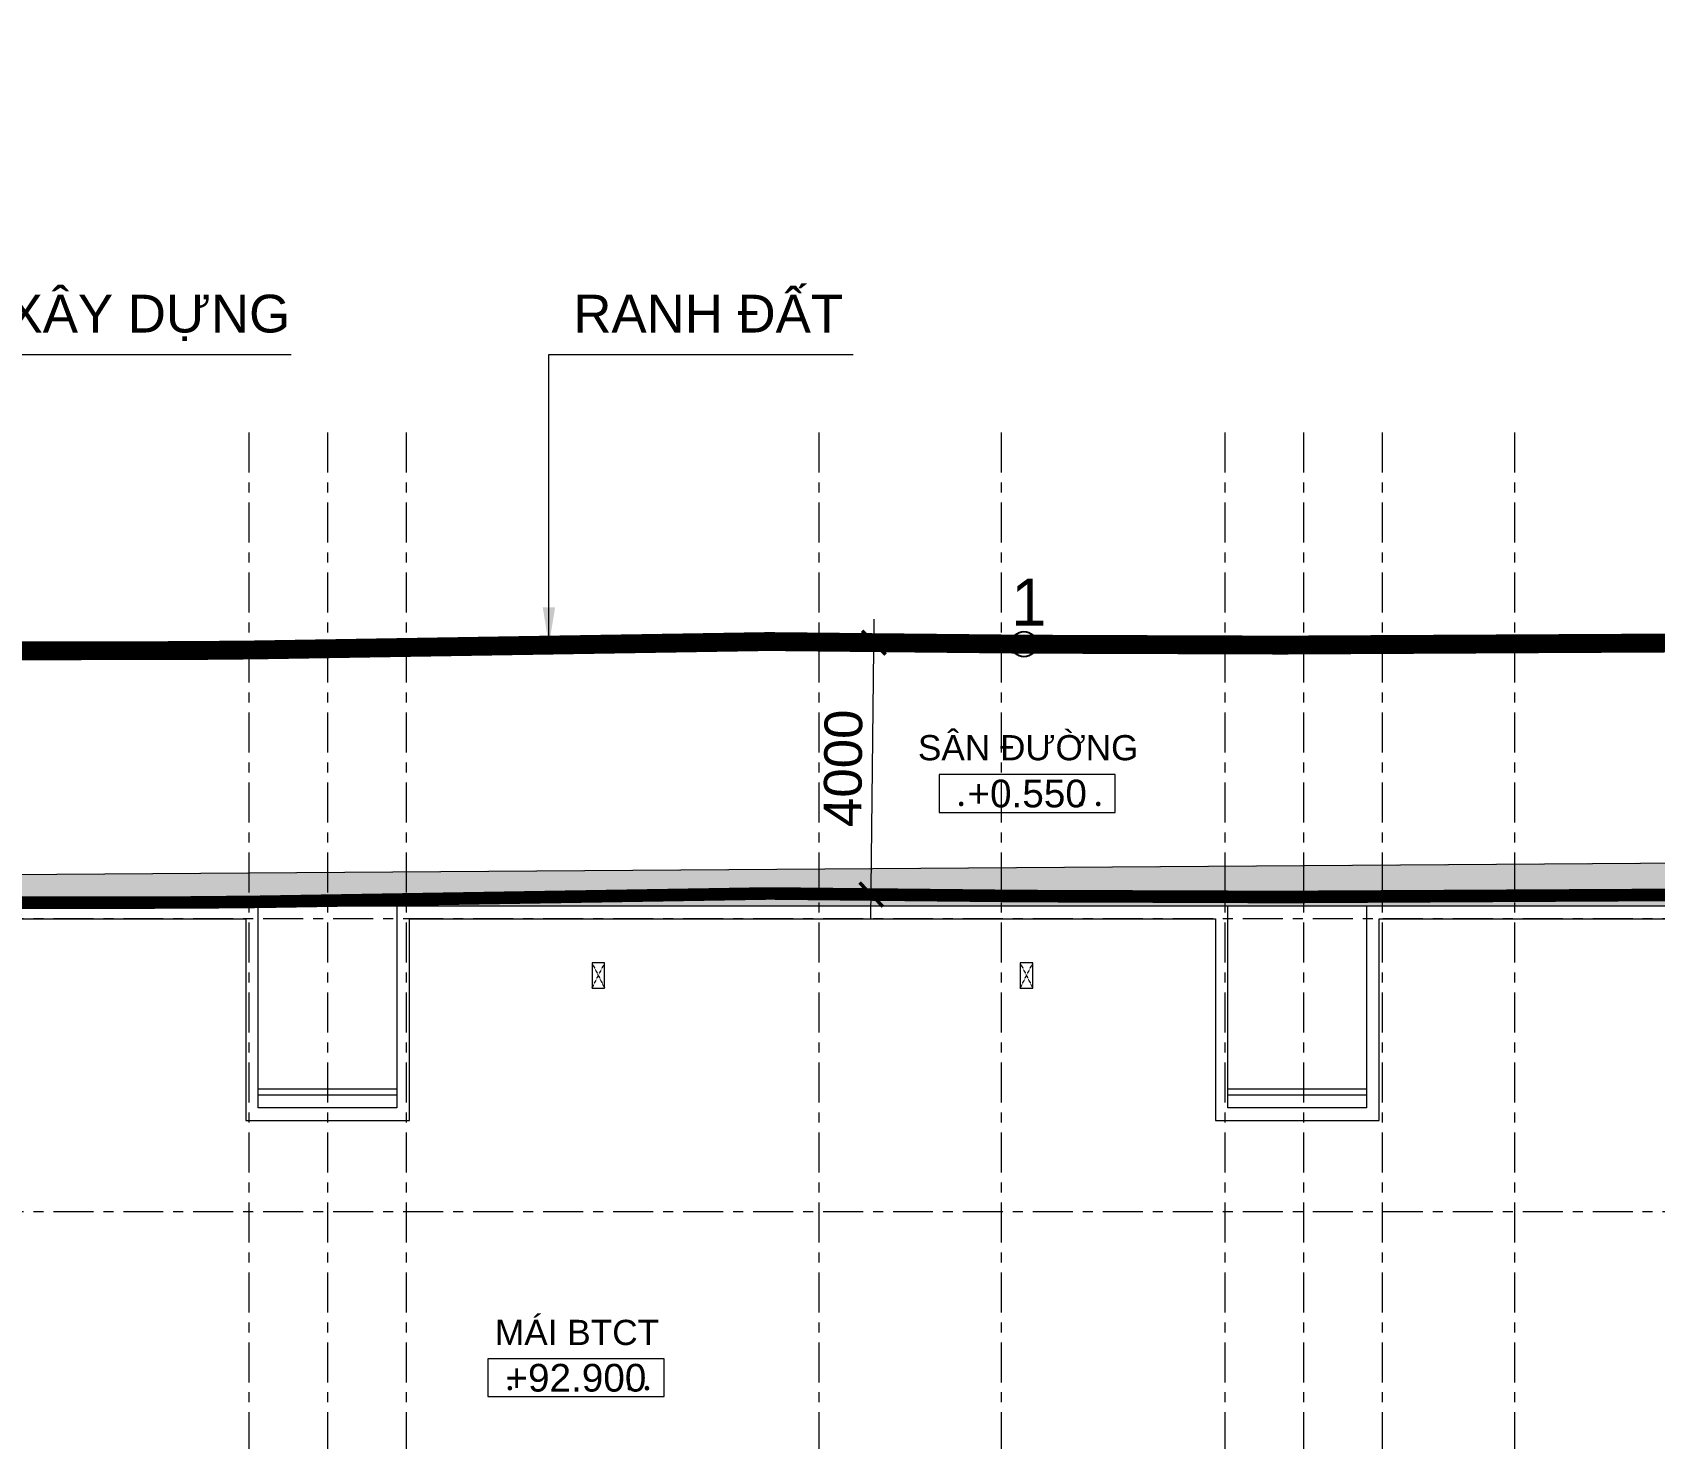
# Model space of a CAD drawing. Header units: millimetres. Extents: x -55734 to 162275, y -23881 to 125548.
# Drawn here: x 4513 to 30275, y 34149 to 56475 of the extents above; entities that cross this region are included whole.
import ezdxf
from ezdxf.enums import TextEntityAlignment as Align
from ezdxf.xclip import XClip

# ---------------------------------------------------------------- set-up
doc = ezdxf.new("R2010")
doc.units = ezdxf.units.MM
doc.header["$XCLIPFRAME"] = 0
for name, pattern in [('Dash', [6.35, 3.175, -3.175]), ('gf$0$Dash', [6, 3, -3]), ('Grid Line', [22.225, 12.7, -3.175, 3.175, -3.175]), ('HIDDEN2', [4.7625, 3.175, -1.5875]), ('PHANTOM', [63.5, 31.75, -6.35, 6.35, -6.35, 6.35, -6.35])]:
    doc.linetypes.add(name, pattern=pattern)
for name, color, linetype in [('20180221 BF$0$sohieu_diem', 2, 'Continuous'), ('CGXD', 5, 'HIDDEN2'), ('RD-AB', 4, 'PHANTOM')]:
    doc.layers.add(name, color=color, linetype=linetype)
for name, color, linetype, lineweight in [('@ color hatch', 7, 'Continuous', 13), ('A-DETL-GENF', 31, 'Continuous', 5), ('A-DETL-GENF-HDLN', 161, 'Dash', 5), ('CHU', 181, 'Continuous', 5), ('CHU-1', 7, 'Continuous', 9), ('DIM', 1, 'Continuous', 5), ('KI-HIEU-1', 151, 'Continuous', 9), ('NET THAY 2', 55, 'Continuous', 5), ('NET-THAY', 2, 'Continuous', 9), ('TRUC', 225, 'Continuous', 5)]:
    doc.layers.add(name, color=color, linetype=linetype, lineweight=lineweight)
doc.styles.add('20180221 BF$0$VAPTIMN', font='VAPTIMB.TTF')
doc.styles.add('Arial', font='arial_0.ttf')
doc.styles.add('Arial_2', font='arial_0.ttf', dxfattribs={"height": 800})
doc.styles.add('Arial_3', font='arial_0.ttf', dxfattribs={"height": 500})
doc.styles.add('TA1', font='arial_0.ttf')
doc.dimstyles.new('D_300_KTx3.0', dxfattribs={"dimtxt": 600, "dimasz": 375, "dimexe": 375, "dimexo": 375, "dimgap": 160, "dimtad": 1, "dimdec": 0, "dimzin": 9, "dimtxsty": 'TA1', "dimblk": 'ARCHTICK', "dimcen": 1, "dimdle": 375, "dimclrd": 256, "dimclre": 256, "dimclrt": 7, "dimadec": 0, "dimazin": 0, "dimtfac": 1, "dimtdec": 0, "dimtix": 1, "dimtmove": 1, "dimatfit": 3, "dimldrblk": 'ARCHTICK', "dimfxl": 0, "dimtolj": 1, "dimtzin": 0, "dimlwd": -1, "dimlwe": -1, "dimarcsym": 0})
doc.dimstyles.new('Diagonal_-_2_5mm_Arial', dxfattribs={"dimscale": 304.8, "dimtxt": 500, "dimasz": 1.968504, "dimexe": 1.574803, "dimexo": 0.984252, "dimgap": 1, "dimtad": 1, "dimdec": 0, "dimzin": 0, "dimdsep": 46, "dimtxsty": 'Arial_3', "dimblk1": 'OBLIQUE', "dimblk2": 'OBLIQUE', "dimsah": 1, "dimcen": 0.09, "dimdle": 1.574803, "dimclrt": 256, "dimazin": 0, "dimtfac": 1, "dimtdec": 0, "dimtix": 1, "dimtmove": 0, "dimatfit": 3, "dimfxl": 0, "dimtvp": 1, "dimtolj": 1, "dimtzin": 0, "dimarcsym": 0})

# ---------------------------------------------------------------- blocks, each defined once
blk = doc.blocks.new('_ARCHTICK')
at = {"color": 0, "linetype": 'ByBlock', "const_width": 0.15}
blk.add_lwpolyline([(-0.5, -0.5), (0.5, 0.5)], dxfattribs=at)
blk = doc.blocks.new('*D159')
at = {"layer": 'Defpoints', "color": 0, "transparency": 16777216}
for p in [(73609, 80279, 0), (73609, 80279), (73568, 76279, 0)]:
    blk.add_point(p, dxfattribs=at)
at = {"layer": 'DIM', "transparency": 16777216}
blk.add_line((73564, 75904), (73613, 80654), dxfattribs=at)
at = {"layer": 'DIM', "transparency": 16777216, "xscale": 375, "yscale": 375, "zscale": 375}
for p, rotation in [((73609, 80279), 89.41001957894403), ((73568, 76279), 269.410019578944)]:
    blk.add_blockref('_ARCHTICK', p, dxfattribs=dict(at, rotation=rotation))
at = {"layer": 'DIM', "color": 7, "transparency": 16777216, "insert": (73123, 78284), "char_height": 600, "attachment_point": 5, "rotation": 89.41, "style": 'TA1'}
blk.add_mtext('\\A1;4000', dxfattribs=at)
blk = doc.blocks.new('_Oblique')
at = {"color": 0, "linetype": 'ByBlock', "lineweight": -2}
blk.add_line((-0.5, -0.5), (0.5, 0.5), dxfattribs=at)
blk = doc.blocks.new('*U143')
at = {"color": 7, "ltscale": 30, "true_color": 0xffffff, "insert": (520, 350), "char_height": 200, "attachment_point": 5, "bg_fill": 3, "box_fill_scale": 1.25, "bg_fill_color": 256, "bg_fill_true_color": 13158600, "bg_fill_transparency": 0}
blk.add_mtext('\\A1;.      ..', dxfattribs=at)
blk.add_lwpolyline([(-200, 200), (1200, 200), (1200, 500), (-200, 500)], close=True)
at = {"color": 7, "style": 'Arial'}
blk.add_attdef('±0.000', text='', height=220, dxfattribs=at).set_placement((500, 350), align=Align.MIDDLE)
blk = doc.blocks.new('Family2 - Family1 2-690398-MẶT BẰNG CHIẾU MÁI')
at = {"layer": 'A-DETL-GENF'}
for p, q in [((200, 400), (0, 400)), ((0, 400), (0, 0)), ((200, 0), (200, 400)), ((0, 0), (200, 0))]:
    blk.add_line(p, q, dxfattribs=at)
at = {"layer": 'A-DETL-GENF-HDLN'}
for p, q in [((0, 400), (200, 1)), ((0, 0), (200, 399))]:
    blk.add_line(p, q, dxfattribs=at)
blk = doc.blocks.new('A$C7E716810')
at = {"layer": 'NET-THAY', "lineweight": 9}
for p, q in [((16600, 42600), (9850, 42600)), ((32000, 42600), (16600, 42600)), ((16600, 39400), (16600, 42600)), ((18800, 42600), (18800, 39400)), ((34200, 42600), (32000, 42600)), ((32000, 39400), (32000, 42600)), ((34200, 42600), (34200, 39400)), ((48200, 42600), (34200, 42600)), ((16600, 39700), (18800, 39700)), ((32000, 39700), (34200, 39700)), ((18800, 39600), (16600, 39600)), ((34200, 39600), (32000, 39600)), ((18800, 39400), (16600, 39400)), ((34200, 39400), (32000, 39400))]:
    blk.add_line(p, q, dxfattribs=at)
for points in [[(34000, 24700), (31450, 24700), (31450, 28897), (30150, 28900), (30150, 31200), (14125, 31200), (14125, 23797), (10050, 23800), (10050, 31200), (6775, 31200), (6775, 33000), (200, 33000), (200, 42200), (10050, 42200), (10050, 42400), (16400, 42400), (16400, 39200), (19000, 39200), (19000, 42400), (31800, 42400), (31800, 39200), (34400, 39200), (34400, 42400), (40815, 42400)], [(41015, 42600), (34200, 42600), (34200, 39400), (32000, 39400), (32000, 42600), (18800, 42600), (18800, 39400), (16600, 39400), (16600, 42600), (9850, 42600), (9850, 42400), (0, 42400), (0, 32800), (6575, 32800), (6575, 31000), (9850, 31000), (9850, 23600), (14325, 23597), (14325, 31000), (29950, 31000), (29950, 28700), (31250, 28697), (31250, 24500), (34000, 24500)]]:
    blk.add_lwpolyline(points, dxfattribs=at)
at = {"layer": 'Defpoints', "lineweight": 5}
for p in [(21900, 41300), (28700, 41300)]:
    blk.add_blockref('Family2 - Family1 2-690398-MẶT BẰNG CHIẾU MÁI', p, dxfattribs=at)
blk = doc.blocks.new('A$C1F0A2BF7')
at = {"layer": '@ color hatch', "ltscale": 0.5}
h = blk.add_hatch(dxfattribs=at)
h.set_pattern_fill('CROSS', color=139, scale=300)
h.set_pattern_definition([(0, (742137.54, 155410.93), (75, 75), [37.5, -112.5]), (90, (742156.29, 155392.18), (-75, 75), [37.5, -112.5])])
edge = h.paths.add_edge_path()
edge.add_line((91885.6, 76825.6), (57579.7, 76586.8))
edge.add_arc((57583.2, 76086.8), 500, 90.39889, 179.17047)
edge.add_line((57083.3, 76094), (94051.8, 76093.9))
edge.add_arc((91910, 73325.7), 3500, 52.27071, 90.39889)
edge = h.paths.add_edge_path()
edge.add_line((93525.8, 76092.4), (94052.3, 76092.4))
edge.add_arc((90717, 74840.3), 3562.6, 20.57572, 20.60192)
edge.add_line((94051.8, 76093.9), (93525.8, 76092.4))
edge = h.paths.add_edge_path()
edge.add_arc((101651.8, 69735.9), 4978.9, 199.90176, 210.6464)
edge.add_line((97368.3, 67197.9), (97668.2, 66748.3))
edge.add_line((97668.2, 66748.3), (97786.2, 66597.1))
edge.add_arc((101660.6, 69727.5), 4981, 218.93709, 284.81082)
edge.add_line((102933.9, 64912), (104142.7, 65227.9))
edge.add_arc((102693.4, 72082.8), 7006.5, 215.23061, 281.9378, ccw=False)
edge = h.paths.add_edge_path()
edge.add_line((95434.2, 71392.4), (95719.4, 71392.4))
edge.add_line((95719.4, 71392.4), (95434.2, 73405.5))
edge.add_arc((78357.8, 71186.5), 17220, 7.40371, 9.03039)
edge.add_line((95364.3, 73889.3), (95434.2, 71480.9))
edge.add_line((95434.2, 71480.9), (95430.4, 71192.4))
edge.add_line((95430.4, 71192.4), (95747.8, 71192.4))
edge.add_line((95747.8, 71192.4), (95740.7, 71242.4))
edge.add_line((95740.7, 71242.4), (95434.2, 71242.4))
edge.add_line((95434.2, 71242.4), (95434.2, 71392.4))
at = {"layer": '20180221 BF$0$sohieu_diem', "color": 3, "const_width": 93.8, "elevation": 0}
blk.add_lwpolyline([(75991.1, 80207.7, 1), (75997.2, 80301.2, 1)], format="xyb", close=True, dxfattribs=at)
at = {"layer": '20180221 BF$0$sohieu_diem'}
blk.add_circle((75994.1, 80254.4, 0), 200, dxfattribs=at)
at = {"layer": 'CGXD', "ltscale": 200, "const_width": 200, "elevation": 0}
blk.add_lwpolyline([(89158.6, 76288.4), (80095.2, 76240.2), (75966.3, 76254.7), (71950.1, 76296), (68041.4, 76232.4), (63824.1, 76163.2), (62710.9, 76152.8), (59200.8, 76148.4), (53256.4, 76129.8), (50614.3, 76167.4), (49470.6, 76197.6), (45331.3, 75911), (45467.8, 74512.2), (46406.7, 74451.5), (47194.7, 63486.7), (46424.3, 63316.7), (46421.1, 61568.3), (46338.6, 57428.9), (46280, 56364.3), (46260.6, 55777.3), (47488.1, 54954.9), (54942.4, 54921.5), (54956.3, 47953.8), (54990.5, 43945.3)], dxfattribs=at)
at = {"layer": 'NET-THAY', "linetype": 'gf$0$Dash', "elevation": 0}
blk.add_lwpolyline([(80838.4, 80244.1), (91862.4, 80320.9, -0.375486), (98841.7, 74304.6), (99228.4, 71579.6, 0.4486097), (103583.2, 68686.3), (112729, 71089.6)], format="xyb", dxfattribs=at)
at = {"layer": 'NET-THAY', "lineweight": 9, "elevation": 0}
blk.add_lwpolyline([(57084.3, 76092.3), (57084.3, 76082, -0.4121759), (57580.8, 76582), (91886.8, 76820.8, -0.1675287), (94048.7, 76092.4, -0.1675287)], format="xyb", dxfattribs=at)
at = {"layer": '20180221 BF$0$sohieu_diem', "color": 3, "style": '20180221 BF$0$VAPTIMN'}
blk.add_text('1', height=750, dxfattribs=at).set_placement((75793.2, 80546.4, 0))
at = {"layer": 'CGXD', "ltscale": 200, "style": 'Arial'}
blk.add_text('CHỈ GIỚI XÂY DỰNG', height=600, dxfattribs=at).set_placement((56106.1, 85203.1, 0))
at = {"layer": 'CHU', "color": 7, "insert": (74309.8, 78811, 0), "char_height": 400, "width": 3507.615, "attachment_point": 1, "line_spacing_factor": 0.936439, "style": 'Arial_2', "bg_fill": 3, "box_fill_scale": 1.25, "bg_fill_color": 256, "bg_fill_true_color": 13158600, "bg_fill_transparency": 0}
blk.add_mtext('SÂN ĐƯỜNG', dxfattribs=at)
at = {"layer": 'RD-AB', "ltscale": 20, "style": 'Arial'}
blk.add_text('RANH ĐẤT ', height=600, dxfattribs=at).set_placement((68837.3, 85203.1, 0))
at = {"layer": 'DIM'}
dim = blk.add_aligned_dim(p1=(73568.3, 76279.4, 0), p2=(73609.5, 80279, 0), distance=0, dimstyle='D_300_KTx3.0', dxfattribs=at)
dim.commit()
dim.dimension.update_dxf_attribs({"geometry": '*D159', "text_midpoint": (73122.5, 78284, 0)})
at = {"layer": 'NET THAY 2'}
for points, override in [([(55620.9, 76137.2, 0), (55624.9, 84852.4, 0), (64353.4, 84852.4, 0)], {"dimtad": 0}), ([(68449.4, 80239.4, 0), (68449.4, 84852.4, 0), (73283.1, 84852.4, 0)], {"dimgap": 1, "dimtad": 0})]:
    blk.add_leader(points, dimstyle='Diagonal_-_2_5mm_Arial', override=override, dxfattribs=at)
at = {"layer": 'KI-HIEU-1', "linetype": 'ByBlock', "xscale": 1.999999999999999, "yscale": 1.999999999999999, "zscale": 1.999999999999999}
blk.add_blockref('*U143', (75045.1, 77183.4, 0), dxfattribs=at).add_auto_attribs({'±0.000': '+0.550'})
at = {"layer": 'RD-AB', "ltscale": 30, "const_width": 300, "elevation": 0}
blk.add_lwpolyline([(117344.6, 73191.8), (100730.8, 69175.3), (99106.1, 80624), (95474, 80397.9), (89113.6, 80288), (80091.7, 80240), (75994.1, 80254.4), (71938.4, 80296.2), (67976, 80231.7), (63772.8, 80162.8), (62689.8, 80152.6), (59192.3, 80148.3), (53278.8, 80129.8), (50695.7, 80166.5), (49385.2, 80201.1), (45942.7, 79962.7), (45276.7, 80356.5), (45163.2, 80925.1), (45247, 84236.5), (45176.2, 103598.7)], dxfattribs=at)

msp = doc.modelspace()

# ---------------------------------------------------------------- block references
at = {"layer": 'DIM'}
msp.add_blockref('A$C7E716810', (-8499.6, -0.1), dxfattribs=at)

# ---------------------------------------------------------------- next in the draw order: block references
at = {"layer": 'NET THAY 2'}
ref = msp.add_blockref('A$C1F0A2BF7', (-55733.8, -33492.4, 0), dxfattribs=at)
XClip(ref).set_block_clipping_path([(-27462.6186291156, 51738.6749988016), (137958.5174097056, 152520.3806320981)])

# ---------------------------------------------------------------- next in the draw order: linework, layer by layer
at = {"layer": 'TRUC', "linetype": 'Grid Line', "ltscale": 50}
for p, q in [((7950.5, 50122.6), (7950.5, -7437.9)), ((9200.5, 50122.6), (9200.5, -10105.5)), ((10450.5, 50122.6), (10450.5, -7437.9)), ((17000.5, 50122.6), (17000.5, -7437.9)), ((19900.5, 50122.6), (19900.5, -7437.9)), ((23450.5, 50122.6), (23450.5, -7437.9)), ((24700.5, 50122.6), (24700.5, -10105.5)), ((25950.5, 50122.6), (25950.5, -7437.9)), ((28050.5, 50122.6), (28050.5, -10105.5)), ((48819.1, 42599.9), (-15250.4, 42599.9)), ((48819.1, 42399.9), (-20105, 42399.9)), ((48819.1, 37749.9), (-17790.4, 37749.9))]:
    msp.add_line(p, q, dxfattribs=at)

# ---------------------------------------------------------------- next in the draw order: block references
at = {"layer": 'KI-HIEU-1', "linetype": 'ByBlock', "xscale": 2, "yscale": 2, "zscale": 2}
msp.add_blockref('*U143', (12144, 34414.3), dxfattribs=at).add_auto_attribs({'±0.000': '+92.900'})

# ---------------------------------------------------------------- next in the draw order: texts
at = {"layer": 'CHU-1', "style": 'TA1'}
msp.add_text('MÁI BTCT', height=400, dxfattribs=at).set_placement((11858.3, 35633.9))

doc.saveas('drawing.dxf')
